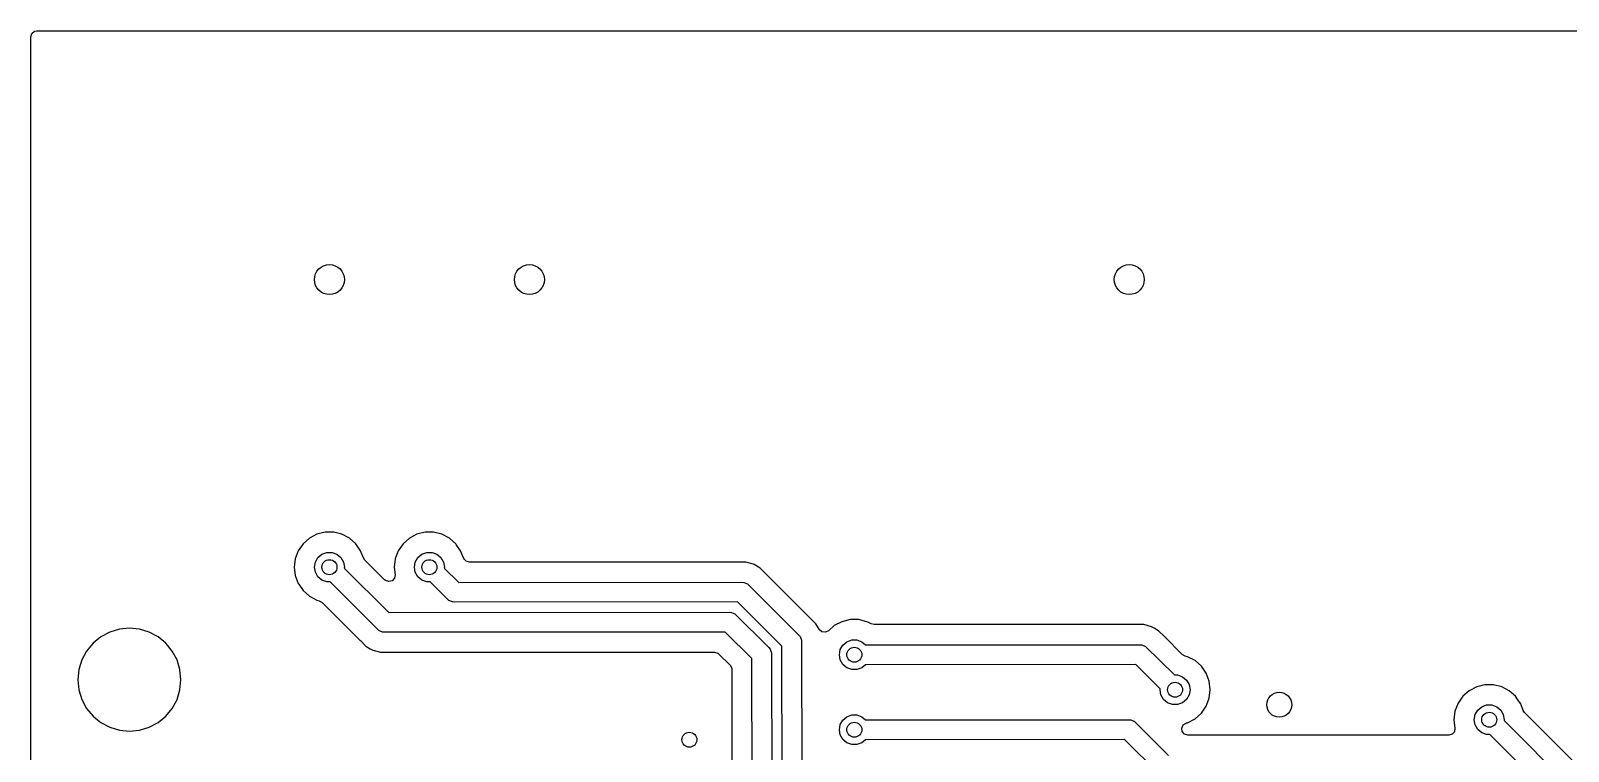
# Model space of a CAD drawing. Extents: x 123.7 to 187.7, y -113.5 to -73.6.
# Drawn here: x 123.7 to 154.46, y -87.97 to -73.57 of the extents above; entities that cross this region are included whole.
import ezdxf

# ---------------------------------------------------------------- set-up
doc = ezdxf.new("R2010")
doc.units = 0
doc.layers.add('BLACK', color=7, linetype='CONTINUOUS')

msp = doc.modelspace()

# ---------------------------------------------------------------- linework, layer by layer
at = {"layer": 'BLACK', "linetype": 'CONTINUOUS'}
for p, q in [((123.703, -73.6895), (123.722685, -73.622461)), ((123.703, -74.877012), (123.703, -73.6895)), ((123.722685, -73.622461), (123.775489, -73.576706)), ((123.775489, -73.576706), (123.827, -73.5655)), ((123.827, -73.5655), (187.528, -73.5655)), ((123.703, -78.202987), (123.703, -74.877012)), ((123.703, -81.24), (123.703, -78.202987)), ((123.703, -86.54), (123.703, -81.24)), ((129.427273, -83.63021), (129.27665, -83.709263)), ((129.592444, -83.5895), (129.427273, -83.63021)), ((129.762556, -83.5895), (129.592444, -83.5895)), ((129.927726, -83.63021), (129.762556, -83.5895)), ((130.078349, -83.709263), (129.927726, -83.63021)), ((131.427273, -83.63021), (131.27665, -83.709263)), ((131.592444, -83.5895), (131.427273, -83.63021)), ((131.762556, -83.5895), (131.592444, -83.5895)), ((131.927726, -83.63021), (131.762556, -83.5895)), ((132.078349, -83.709263), (131.927726, -83.63021)), ((129.149316, -83.822072), (129.052682, -83.962068)), ((129.27665, -83.709263), (129.149316, -83.822072)), ((130.078352, -83.709266), (130.078349, -83.709263)), ((130.205683, -83.822071), (130.078352, -83.709266)), ((130.302318, -83.96207), (130.205683, -83.822071)), ((131.149316, -83.822072), (131.052682, -83.962068)), ((131.27665, -83.709263), (131.149316, -83.822072)), ((132.078352, -83.709266), (132.078349, -83.709263)), ((132.205683, -83.822071), (132.078352, -83.709266)), ((132.216036, -83.83707), (132.205683, -83.822071)), ((132.302317, -83.962068), (132.216036, -83.83707)), ((128.992359, -84.12113), (128.971855, -84.29)), ((128.99236, -84.121125), (128.992359, -84.12113)), ((129.052682, -83.962068), (128.99236, -84.121125)), ((129.3775, -84.29), (129.395592, -84.187394)), ((129.395592, -84.187394), (129.447687, -84.097164)), ((129.447687, -84.097164), (129.5275, -84.030192)), ((129.5275, -84.030192), (129.625406, -83.994558)), ((129.625406, -83.994558), (129.729594, -83.994558)), ((129.729594, -83.994558), (129.8275, -84.030192)), ((129.8275, -84.030192), (129.907313, -84.097164)), ((129.907313, -84.097164), (129.959408, -84.187394)), ((129.959408, -84.187394), (129.9775, -84.29)), ((130.315233, -83.996125), (130.302318, -83.96207)), ((130.356119, -84.103934), (130.315233, -83.996125)), ((130.38438, -84.147645), (130.356119, -84.103934)), ((130.779281, -84.542546), (130.38438, -84.147645)), ((130.992359, -84.12113), (130.971855, -84.29)), ((130.99236, -84.121125), (130.992359, -84.12113)), ((131.052682, -83.962068), (130.99236, -84.121125)), ((131.3775, -84.29), (131.395592, -84.187394)), ((131.395592, -84.187394), (131.447687, -84.097164)), ((131.447687, -84.097164), (131.5275, -84.030192)), ((131.5275, -84.030192), (131.625406, -83.994558)), ((131.625406, -83.994558), (131.729594, -83.994558)), ((131.729594, -83.994558), (131.8275, -84.030192)), ((131.8275, -84.030192), (131.907313, -84.097164)), ((131.907313, -84.097164), (131.959408, -84.187394)), ((131.959408, -84.187394), (131.9775, -84.29)), ((132.356119, -84.103934), (132.302317, -83.962068)), ((132.38438, -84.147644), (132.356119, -84.103934)), ((132.389917, -84.153181), (132.38438, -84.147644)), ((132.410559, -84.169815), (132.389917, -84.153181)), ((132.477598, -84.1895), (132.410559, -84.169815)), ((137.840831, -84.1895), (132.477598, -84.1895)), ((137.840847, -84.189499), (137.840831, -84.1895)), ((137.848443, -84.189499), (137.840847, -84.189499)), ((138.006557, -84.189499), (137.848443, -84.189499)), ((138.159285, -84.230423), (138.006557, -84.189499)), ((138.174941, -84.239462), (138.159285, -84.230423)), ((138.174945, -84.239463), (138.174941, -84.239462)), ((138.174945, -84.239464), (138.174945, -84.239463)), ((138.296209, -84.309475), (138.174945, -84.239464)), ((128.971855, -84.29), (128.992359, -84.458869)), ((128.992359, -84.458869), (128.99236, -84.458874)), ((128.99236, -84.458874), (129.052682, -84.617931)), ((129.395592, -84.392606), (129.3775, -84.29)), ((129.447687, -84.482836), (129.395592, -84.392606)), ((129.5275, -84.549808), (129.447687, -84.482836)), ((129.625406, -84.585442), (129.5275, -84.549808)), ((129.9775, -84.29), (129.974247, -84.308446)), ((129.974247, -84.308446), (130.86385, -85.193773)), ((130.797647, -84.557682), (130.779281, -84.542546)), ((130.864238, -84.578835), (130.797647, -84.557682)), ((130.931693, -84.560628), (130.864238, -84.578835)), ((130.978597, -84.508842), (130.931693, -84.560628)), ((130.971855, -84.29), (130.990058, -84.439919)), ((130.990058, -84.439919), (130.978597, -84.508842)), ((131.395592, -84.392606), (131.3775, -84.29)), ((131.447687, -84.482836), (131.395592, -84.392606)), ((131.5275, -84.549808), (131.447687, -84.482836)), ((131.625406, -84.585442), (131.5275, -84.549808)), ((131.9775, -84.29), (131.974398, -84.307586)), ((131.974398, -84.307586), (132.263535, -84.593759)), ((138.296217, -84.309481), (138.296209, -84.309475)), ((138.415088, -84.428352), (138.296217, -84.309481)), ((138.415089, -84.428354), (138.415088, -84.428352)), ((139.40802, -85.421284), (138.415089, -84.428354)), ((129.052682, -84.617931), (129.063035, -84.632929)), ((129.063035, -84.632929), (129.149317, -84.757929)), ((129.149317, -84.757929), (129.276648, -84.870734)), ((129.276648, -84.870734), (129.427275, -84.94979)), ((129.690844, -84.585442), (129.625406, -84.585442)), ((130.666386, -85.556294), (129.690844, -84.585442)), ((131.691695, -84.585442), (131.625406, -84.585442)), ((132.066386, -84.956294), (131.691695, -84.585442)), ((132.263535, -84.593759), (137.9275, -84.59)), ((137.9275, -84.59), (137.966518, -84.593843)), ((137.966518, -84.593843), (138.038614, -84.623706)), ((138.038614, -84.623706), (139.068922, -85.648579)), ((129.427275, -84.94979), (129.474371, -84.961397)), ((129.474371, -84.961397), (129.532378, -84.994113)), ((129.532378, -84.994113), (130.292639, -85.754374)), ((130.86385, -85.193773), (137.678972, -85.19)), ((132.138482, -84.986157), (132.066386, -84.956294)), ((132.1775, -84.99), (132.138482, -84.986157)), ((137.841188, -84.98624), (132.1775, -84.99)), ((137.678972, -85.19), (137.71799, -85.193843)), ((138.727607, -85.867983), (137.841188, -84.98624)), ((137.71799, -85.193843), (137.790086, -85.223706)), ((137.790086, -85.223706), (138.468921, -85.897107)), ((139.471342, -85.530962), (139.40802, -85.421284)), ((139.77665, -85.459264), (139.660949, -85.561766)), ((139.927273, -85.38021), (139.77665, -85.459264)), ((140.092444, -85.3395), (139.927273, -85.38021)), ((140.262556, -85.3395), (140.092444, -85.3395)), ((140.427724, -85.380209), (140.262556, -85.3395)), ((140.447331, -85.3905), (140.427724, -85.380209)), ((140.513628, -85.425296), (140.447331, -85.3905)), ((140.571254, -85.4395), (140.513628, -85.425296)), ((145.805831, -85.4395), (140.571254, -85.4395)), ((145.805847, -85.439499), (145.805831, -85.4395)), ((145.813443, -85.439499), (145.805847, -85.439499)), ((145.971557, -85.439499), (145.813443, -85.439499)), ((146.124285, -85.480423), (145.971557, -85.439499)), ((146.1744, -85.509358), (146.124285, -85.480423)), ((125.105004, -85.683203), (124.948852, -85.811352)), ((125.105011, -85.683198), (125.105004, -85.683203)), ((125.283154, -85.587978), (125.105011, -85.683198)), ((125.476468, -85.529337), (125.283154, -85.587978)), ((125.6775, -85.509538), (125.476468, -85.529337)), ((125.878531, -85.529337), (125.6775, -85.509538)), ((126.071845, -85.587978), (125.878531, -85.529337)), ((126.249988, -85.683198), (126.071845, -85.587978)), ((126.249995, -85.683203), (126.249988, -85.683198)), ((126.406147, -85.811352), (126.249995, -85.683203)), ((130.292639, -85.754374), (130.292649, -85.754385)), ((130.292649, -85.754385), (130.296979, -85.758715)), ((130.296979, -85.758715), (130.29698, -85.758716)), ((130.29698, -85.758716), (130.408784, -85.87052)), ((130.738482, -85.586157), (130.666386, -85.556294)), ((130.7775, -85.59), (130.738482, -85.586157)), ((137.592798, -85.586226), (130.7775, -85.59)), ((138.127607, -86.116754), (137.592798, -85.586226)), ((139.068922, -85.648579), (139.093794, -85.678886)), ((139.093794, -85.678886), (139.123657, -85.750982)), ((139.123657, -85.750982), (139.127393, -88.462348)), ((139.475149, -85.537131), (139.471342, -85.530962)), ((139.528452, -85.582303), (139.475149, -85.537131)), ((139.597716, -85.591487), (139.528452, -85.582303)), ((139.660949, -85.561766), (139.597716, -85.591487)), ((139.947687, -85.847164), (140.0275, -85.780192)), ((140.0275, -85.780192), (140.125406, -85.744558)), ((140.125406, -85.744558), (140.229594, -85.744558)), ((140.229594, -85.744558), (140.3275, -85.780192)), ((140.3275, -85.780192), (140.403144, -85.843666)), ((146.174404, -85.509359), (146.1744, -85.509358)), ((146.174404, -85.50936), (146.174404, -85.509359)), ((146.261216, -85.55948), (146.174404, -85.50936)), ((146.261217, -85.559481), (146.261216, -85.55948)), ((146.380088, -85.678352), (146.261217, -85.559481)), ((146.38009, -85.678355), (146.380088, -85.678352)), ((146.73762, -86.035885), (146.38009, -85.678355)), ((124.820698, -85.967511), (124.725478, -86.145654)), ((124.820703, -85.967504), (124.820698, -85.967511)), ((124.948852, -85.811352), (124.820703, -85.967504)), ((126.438622, -85.850924), (126.406147, -85.811352)), ((126.534298, -85.967506), (126.438622, -85.850924)), ((126.534299, -85.967509), (126.534298, -85.967506)), ((126.534301, -85.967511), (126.534299, -85.967509)), ((126.629521, -86.145654), (126.534301, -85.967511)), ((130.408784, -85.87052), (130.495595, -85.920639)), ((130.495595, -85.920639), (130.495597, -85.920641)), ((130.495597, -85.920641), (130.533651, -85.942611)), ((130.533651, -85.942611), (130.545715, -85.949577)), ((130.545715, -85.949577), (130.698443, -85.990501)), ((130.698443, -85.990501), (130.698446, -85.990501)), ((130.698446, -85.990501), (130.864153, -85.990501)), ((130.864153, -85.990501), (130.864169, -85.9905)), ((130.864169, -85.9905), (137.378875, -85.9905)), ((137.378875, -85.9905), (137.445914, -86.010185)), ((137.445914, -86.010185), (137.466556, -86.026819)), ((137.466556, -86.026819), (137.690681, -86.250944)), ((138.468921, -85.897107), (138.493794, -85.927414)), ((138.493794, -85.927414), (138.523657, -85.99951)), ((138.523657, -85.99951), (138.527393, -88.710888)), ((138.731343, -88.579018), (138.727607, -85.867983)), ((139.8775, -86.04), (139.895592, -85.937394)), ((139.895592, -86.142606), (139.8775, -86.04)), ((139.895592, -85.937394), (139.947687, -85.847164)), ((140.403144, -85.843666), (145.8925, -85.84)), ((145.8925, -85.84), (145.931518, -85.843843)), ((145.931518, -85.843843), (146.003614, -85.873706)), ((146.003614, -85.873706), (146.578746, -86.444558)), ((146.795626, -86.068601), (146.73762, -86.035885)), ((146.842726, -86.08021), (146.795626, -86.068601)), ((146.993349, -86.159263), (146.842726, -86.08021)), ((124.666837, -86.338968), (124.647038, -86.54)), ((124.725478, -86.145654), (124.666837, -86.338968)), ((126.629521, -86.145656), (126.629521, -86.145654)), ((126.629523, -86.145659), (126.629521, -86.145656)), ((126.688162, -86.338967), (126.629523, -86.145659)), ((126.707962, -86.54), (126.688162, -86.338967)), ((137.690681, -86.250944), (137.724166, -86.312267)), ((137.724166, -86.312267), (137.727, -86.338625)), ((137.727, -86.338625), (137.727, -88.701858)), ((138.131343, -88.827546), (138.127607, -86.116754)), ((139.947687, -86.232836), (139.895592, -86.142606)), ((140.0275, -86.299808), (139.947687, -86.232836)), ((140.125406, -86.335442), (140.0275, -86.299808)), ((140.229594, -86.335442), (140.125406, -86.335442)), ((140.3275, -86.299808), (140.229594, -86.335442)), ((140.398951, -86.239852), (140.3275, -86.299808)), ((145.806309, -86.23624), (140.398951, -86.239852)), ((146.295679, -86.721968), (145.806309, -86.23624)), ((146.993352, -86.159266), (146.993349, -86.159263)), ((147.120683, -86.272071), (146.993352, -86.159266)), ((147.217318, -86.41207), (147.120683, -86.272071)), ((147.27764, -86.571128), (147.217318, -86.41207)), ((123.703, -89.34), (123.703, -86.54)), ((124.647038, -86.54), (124.666837, -86.741031)), ((126.688162, -86.741033), (126.707962, -86.54)), ((146.2925, -86.74), (146.295679, -86.721968)), ((146.578746, -86.444558), (146.644594, -86.444558)), ((146.644594, -86.444558), (146.7425, -86.480192)), ((146.7425, -86.480192), (146.822313, -86.547164)), ((146.822313, -86.547164), (146.874408, -86.637394)), ((146.874408, -86.637394), (146.8925, -86.74)), ((147.298145, -86.74), (147.27764, -86.571128)), ((152.627273, -86.68021), (152.47665, -86.759263)), ((152.792444, -86.6395), (152.627273, -86.68021)), ((152.962556, -86.6395), (152.792444, -86.6395)), ((153.127726, -86.68021), (152.962556, -86.6395)), ((153.278349, -86.759263), (153.127726, -86.68021)), ((124.666837, -86.741031), (124.725478, -86.934345)), ((124.725478, -86.934345), (124.820698, -87.112488)), ((126.534298, -87.112494), (126.6162, -86.959266)), ((126.6162, -86.959266), (126.629521, -86.934345)), ((126.629521, -86.934344), (126.629523, -86.934341)), ((126.629521, -86.934345), (126.629521, -86.934344)), ((126.629523, -86.934341), (126.688162, -86.741033)), ((146.310592, -86.842606), (146.2925, -86.74)), ((146.362687, -86.932836), (146.310592, -86.842606)), ((146.4425, -86.999808), (146.362687, -86.932836)), ((146.540406, -87.035442), (146.4425, -86.999808)), ((146.644594, -87.035442), (146.540406, -87.035442)), ((146.7425, -86.999808), (146.644594, -87.035442)), ((146.822313, -86.932836), (146.7425, -86.999808)), ((146.874408, -86.842606), (146.822313, -86.932836)), ((146.8925, -86.74), (146.874408, -86.842606)), ((147.217318, -87.06793), (147.27764, -86.908872)), ((147.27764, -86.908872), (147.298145, -86.74)), ((152.252682, -87.012068), (152.19236, -87.171125)), ((152.349316, -86.872072), (152.252682, -87.012068)), ((152.47665, -86.759263), (152.349316, -86.872072)), ((153.278352, -86.759266), (153.278349, -86.759263)), ((153.405683, -86.872071), (153.278352, -86.759266)), ((153.452226, -86.9395), (153.405683, -86.872071)), ((153.498464, -87.006487), (153.452226, -86.9395)), ((153.502318, -87.01207), (153.498464, -87.006487)), ((153.540403, -87.112495), (153.502318, -87.01207)), ((124.820698, -87.112488), (124.820703, -87.112495)), ((124.820703, -87.112495), (124.948852, -87.268647)), ((124.948852, -87.268647), (125.035187, -87.339499)), ((125.035187, -87.339499), (125.105006, -87.396798)), ((126.249994, -87.396798), (126.406147, -87.268647)), ((126.406147, -87.268647), (126.534298, -87.112494)), ((139.947687, -87.347164), (140.0275, -87.280192)), ((140.0275, -87.280192), (140.125406, -87.244558)), ((140.125406, -87.244558), (140.229594, -87.244558)), ((140.229594, -87.244558), (140.3275, -87.280192)), ((140.3275, -87.280192), (140.403136, -87.343659)), ((140.403136, -87.343659), (145.66745, -87.34)), ((145.66745, -87.34), (145.706468, -87.343843)), ((145.706468, -87.343843), (145.778564, -87.373706)), ((146.842725, -87.39979), (146.993349, -87.320736)), ((146.993349, -87.320736), (146.99335, -87.320734)), ((146.99335, -87.320734), (146.993352, -87.320734)), ((146.993352, -87.320734), (147.120683, -87.207929)), ((147.120683, -87.207929), (147.217318, -87.06793)), ((152.192359, -87.17113), (152.171855, -87.34)), ((152.171855, -87.34), (152.19257, -87.510603)), ((152.19236, -87.171125), (152.192359, -87.17113)), ((152.5775, -87.34), (152.595592, -87.237394)), ((152.595592, -87.442606), (152.5775, -87.34)), ((152.595592, -87.237394), (152.647687, -87.147164)), ((152.647687, -87.147164), (152.7275, -87.080192)), ((152.7275, -87.080192), (152.825406, -87.044558)), ((152.825406, -87.044558), (152.929594, -87.044558)), ((152.929594, -87.044558), (153.0275, -87.080192)), ((153.0275, -87.080192), (153.107313, -87.147164)), ((153.107313, -87.147164), (153.159408, -87.237394)), ((153.159408, -87.237394), (153.1775, -87.34)), ((153.1775, -87.34), (153.174206, -87.358679)), ((153.556119, -87.153934), (153.540403, -87.112495)), ((153.58438, -87.197644), (153.556119, -87.153934)), ((154.689917, -88.303181), (153.58438, -87.197644)), ((125.105006, -87.396798), (125.105009, -87.396799)), ((125.105009, -87.396799), (125.105011, -87.396801)), ((125.105011, -87.396801), (125.283154, -87.492021)), ((125.283154, -87.492021), (125.283156, -87.492021)), ((125.283156, -87.492021), (125.283159, -87.492023)), ((125.283159, -87.492023), (125.476467, -87.550662)), ((125.476467, -87.550662), (125.6775, -87.570462)), ((125.6775, -87.570462), (125.878533, -87.550662)), ((125.878533, -87.550662), (126.071841, -87.492023)), ((126.071841, -87.492023), (126.249994, -87.396798)), ((139.8775, -87.54), (139.895592, -87.437394)), ((139.895592, -87.642606), (139.8775, -87.54)), ((139.895592, -87.437394), (139.947687, -87.347164)), ((139.947687, -87.732836), (139.895592, -87.642606)), ((145.778564, -87.373706), (146.463706, -88.053818)), ((146.727903, -87.507903), (146.756928, -87.444347)), ((146.737847, -87.577061), (146.727903, -87.507903)), ((146.783602, -87.629865), (146.737847, -87.577061)), ((146.756928, -87.444347), (146.815706, -87.406573)), ((146.850641, -87.64955), (146.783602, -87.629865)), ((146.815706, -87.406573), (146.820967, -87.405153)), ((146.820967, -87.405153), (146.842725, -87.39979)), ((152.069474, -87.64955), (146.850641, -87.64955)), ((152.134206, -87.631313), (152.069474, -87.64955)), ((152.18111, -87.579527), (152.134206, -87.631313)), ((152.19257, -87.510603), (152.18111, -87.579527)), ((152.647687, -87.532836), (152.595592, -87.442606)), ((152.7275, -87.599808), (152.647687, -87.532836)), ((152.825406, -87.635442), (152.7275, -87.599808)), ((152.890615, -87.635442), (152.825406, -87.635442)), ((154.366386, -89.106294), (152.890615, -87.635442)), ((153.174206, -87.358679), (154.563893, -88.743734)), ((140.0275, -87.799808), (139.947687, -87.732836)), ((140.125406, -87.835442), (140.0275, -87.799808)), ((140.229594, -87.835442), (140.125406, -87.835442)), ((140.3275, -87.799808), (140.229594, -87.835442)), ((140.398958, -87.739846), (140.3275, -87.799808)), ((145.581257, -87.736244), (140.398958, -87.739846)), ((146.266386, -88.416344), (145.581257, -87.736244))]:
    msp.add_line(p, q, dxfattribs=at)
at = {"layer": 'BLACK'}
for centre, radius in [((129.6775, -78.54), 0.3), ((133.6775, -78.54), 0.3), ((145.6775, -78.54), 0.3), ((129.6775, -84.29), 0.15), ((131.6775, -84.29), 0.15), ((140.1775, -86.04), 0.15), ((146.5925, -86.74), 0.15), ((148.6775, -87.04), 0.25), ((152.8775, -87.34), 0.15), ((136.8775, -87.74), 0.15), ((140.1775, -87.54), 0.15)]:
    msp.add_circle(centre, radius, dxfattribs=at)

doc.saveas('drawing.dxf')
